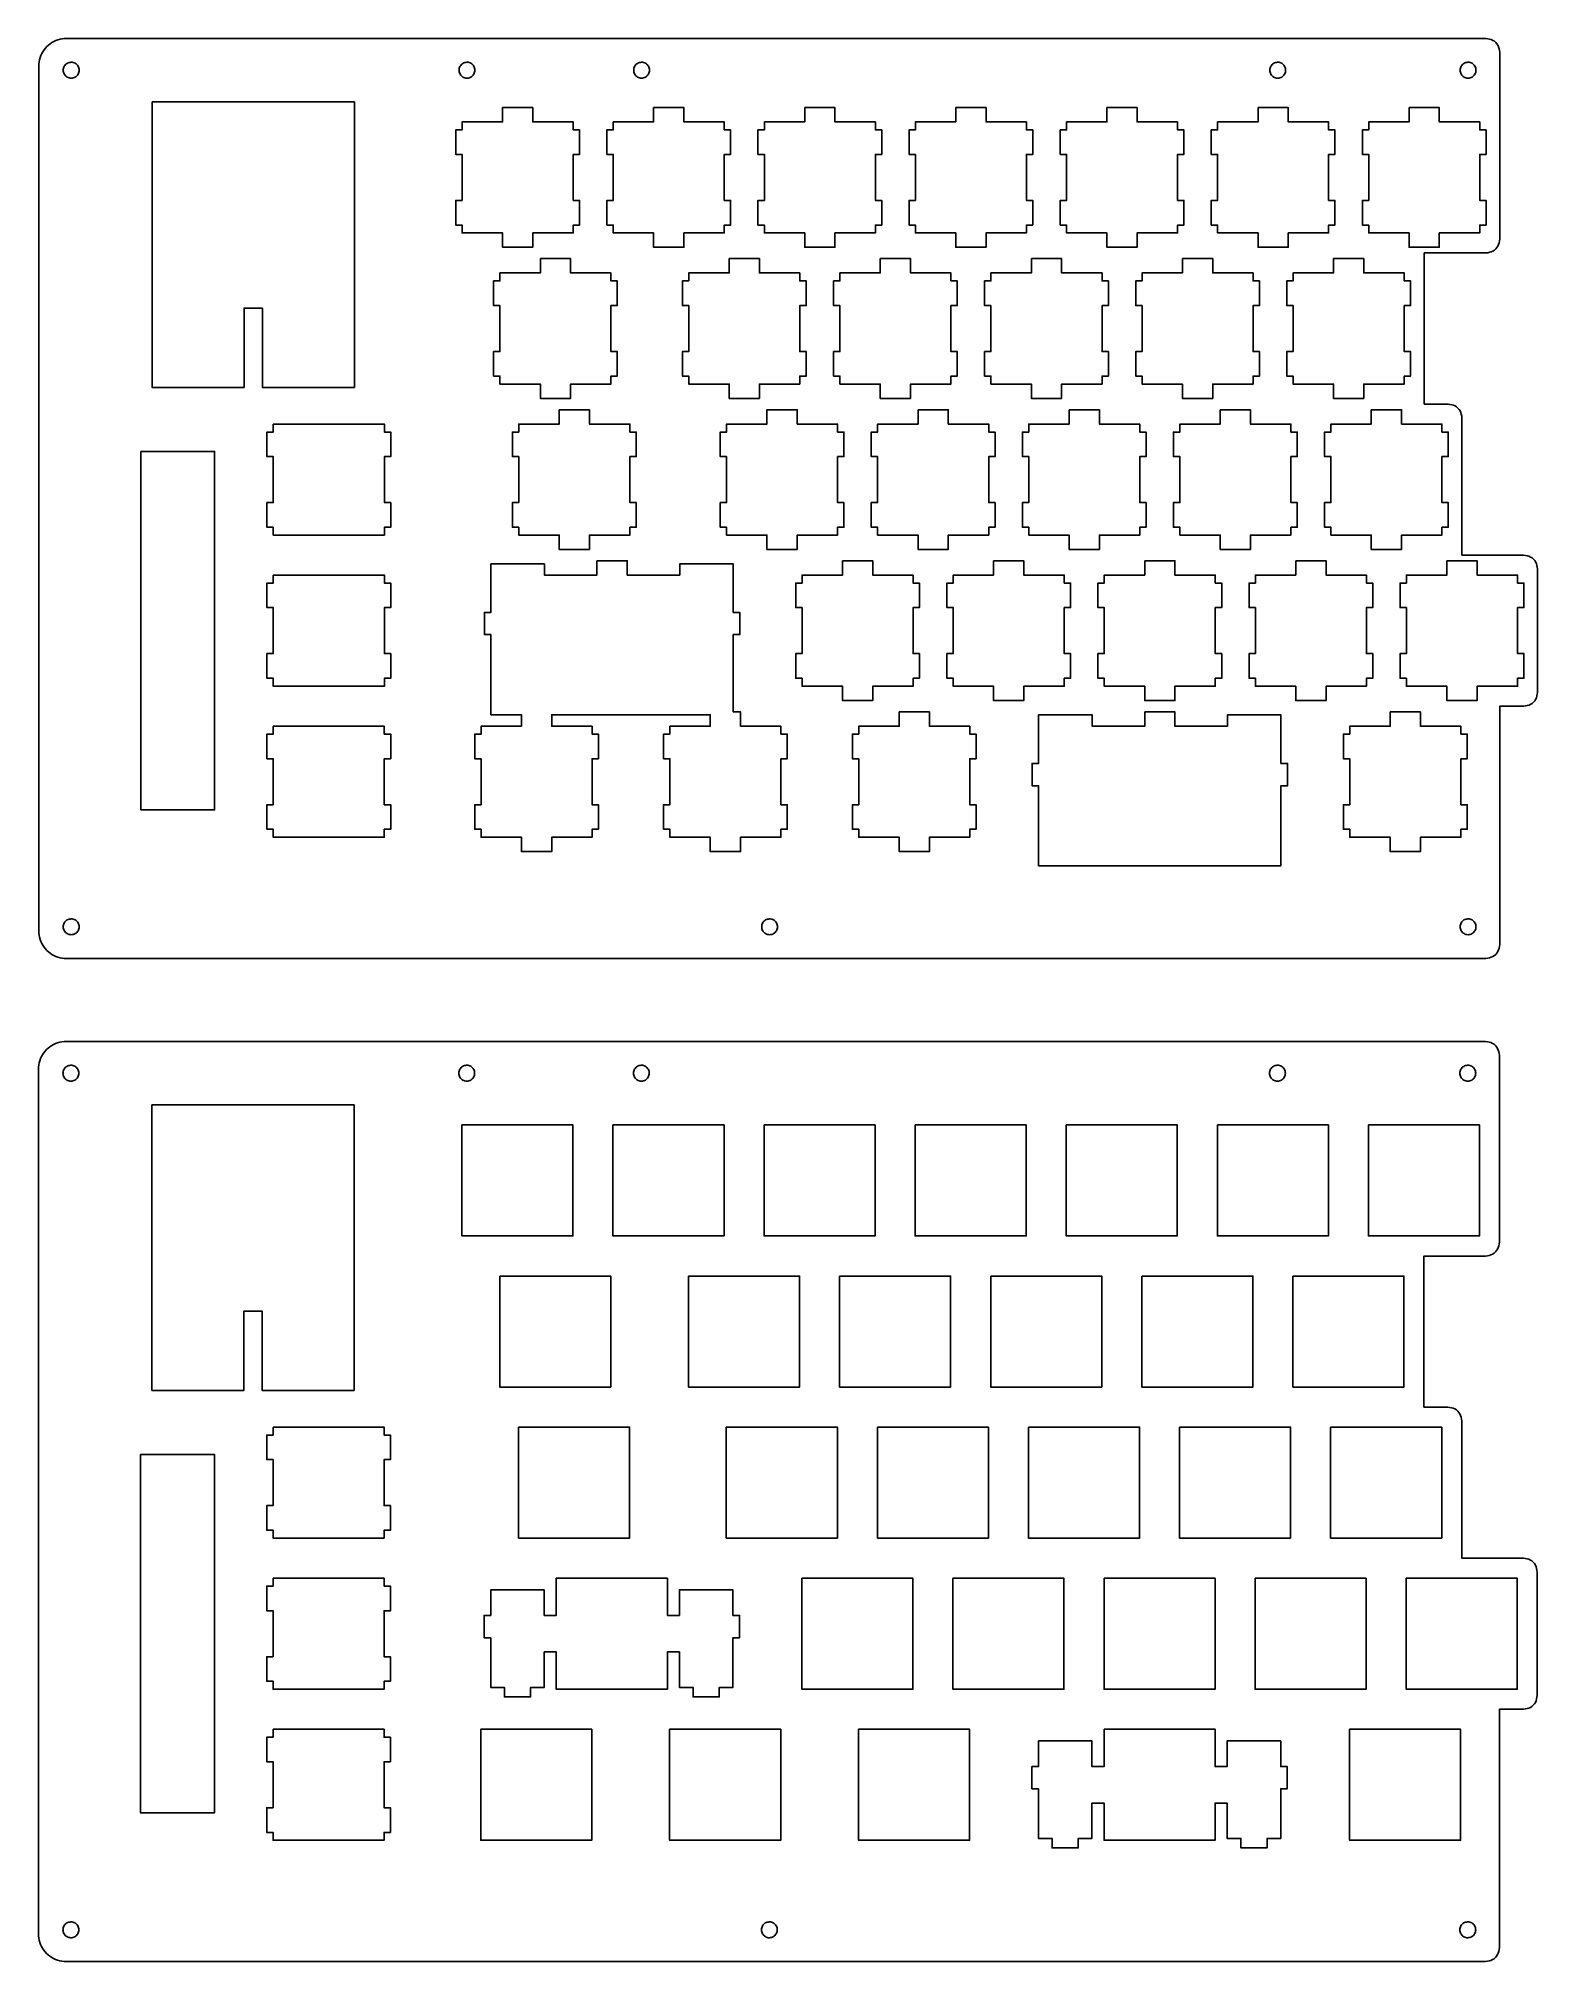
# Model space of a CAD drawing. Extents: x 49 to 238, y 147 to 390.
import ezdxf

# ---------------------------------------------------------------- set-up
doc = ezdxf.new("R2010")
doc.units = 0
doc.layers.add('Layer_1', color=7, linetype='CONTINUOUS')

msp = doc.modelspace()

# ---------------------------------------------------------------- linework, layer by layer
at = {"layer": 'Layer_1', "color": 7}
for points in [[(52.660013, 389.519063), (52.385095, 389.508213), (52.112243, 389.475143), (51.842492, 389.421913), (51.578426, 389.346983), (51.320043, 389.251893), (51.07148, 389.137173), (50.831184, 389.002812), (50.602258, 388.849851), (50.38625, 388.679835), (50.185229, 388.493283), (49.99816, 388.292263), (49.828145, 388.076254), (49.675183, 387.84681), (49.541341, 387.607032), (49.426102, 387.357953), (49.331022, 387.100088), (49.256092, 386.836007), (49.203382, 386.566264), (49.170312, 386.292897), (49.160512, 386.017968), (49.159512, 277.005007), (49.170362, 276.730077), (49.203432, 276.457207), (49.256142, 276.187997), (49.331072, 275.922887), (49.426152, 275.666057), (49.541391, 275.415947), (49.675233, 275.176147), (49.828195, 274.948267), (49.99821, 274.732257), (50.185279, 274.530197), (50.3863, 274.344167), (50.602308, 274.173117), (50.831235, 274.021187), (51.07153, 273.885807), (51.320094, 273.771077), (51.578476, 273.675977), (51.842542, 273.602077), (52.112293, 273.547877), (52.385145, 273.515877), (52.660063, 273.505077), (231.62583, 273.505077)], [(231.62273, 389.518061), (52.660013, 389.519063)], [(233.37301, 364.217261), (233.37301, 381.520085), (233.37301, 387.770879)], [(226.86023, 343.419052), (223.84801, 343.419052), (223.84801, 362.466989), (227.59042, 362.466989), (231.62583, 362.466989)], [(236.38523, 324.369052), (228.61051, 324.369052), (228.61051, 341.671876)], [(238.13551, 307.06726), (238.13551, 322.621876)], [(233.37301, 275.255367), (233.37301, 286.268024), (233.37301, 305.316988), (236.38833, 305.316988)], [(52.62694, 263.042554), (52.352022, 263.031654), (52.07917, 262.998554), (51.809419, 262.945354), (51.545353, 262.870454), (51.286971, 262.775354), (51.038407, 262.660634), (50.798112, 262.526274), (50.569185, 262.373324), (50.353177, 262.203304), (50.152156, 262.016744), (49.965087, 261.815734), (49.795072, 261.599704), (49.64211, 261.370284), (49.508268, 261.130494), (49.393029, 260.881414), (49.297949, 260.623554), (49.223019, 260.359474), (49.170309, 260.089724), (49.137239, 259.816364), (49.127439, 259.541434), (49.126439, 150.52846), (49.137289, 150.25354), (49.170359, 149.9807), (49.223069, 149.71146), (49.297999, 149.44635), (49.393079, 149.18951), (49.508317, 148.9394), (49.642159, 148.69964), (49.795121, 148.47173), (49.965137, 148.25572), (50.152206, 148.05368), (50.353227, 147.86763), (50.569234, 147.69658), (50.798161, 147.54465), (51.038457, 147.40927), (51.28702, 147.29454), (51.545402, 147.19944), (51.809469, 147.12554), (52.07922, 147.07134), (52.352072, 147.03934), (52.62699, 147.02854), (231.59276, 147.02854)], [(231.58966, 263.041624), (52.62694, 263.042554)], [(233.33994, 237.740834), (233.33994, 255.043634), (233.33994, 261.294414)], [(226.82716, 216.942604), (223.81494, 216.942604), (223.81494, 235.990544), (227.55735, 235.990544), (231.59276, 235.990544)], [(236.35216, 197.892604), (228.57744, 197.892604), (228.57744, 215.195424)], [(238.10244, 180.59083), (238.10244, 196.14542)], [(233.33994, 148.77882), (233.33994, 159.79157), (233.33994, 178.84054), (236.35526, 178.84054)]]:
    msp.add_lwpolyline(points, dxfattribs=at)
for points in [[(53.239311, 386.520789)], [(103.14217, 386.520789)], [(125.15891, 386.520789)], [(205.35918, 386.520789)], [(229.35823, 386.520789)], [(63.458837, 381.52109), (88.958573, 381.52109), (88.958573, 355.521147), (88.958573, 345.52122), (77.358766, 345.52122), (77.358766, 355.521147), (75.058647, 355.521147), (75.058647, 345.52122), (63.458837, 345.52122), (63.458837, 355.521147)], [(107.64167, 380.805895), (111.45281, 380.805895), (111.45281, 378.995166), (116.54707, 378.995166), (116.54707, 377.995227), (117.34702, 377.995227), (117.34702, 374.895157), (116.54707, 374.895157), (116.54707, 369.094987), (117.34702, 369.094987), (117.34702, 365.995446), (116.54707, 365.995446), (116.54707, 364.994978), (111.45281, 364.994978), (111.45281, 363.184249), (107.64167, 363.184249), (107.64167, 364.994978), (102.54741, 364.994978), (102.54741, 365.995446), (101.74746, 365.995446), (101.74746, 369.094987), (102.54741, 369.094987), (102.54741, 374.895157), (101.74746, 374.895157), (101.74746, 377.995227), (102.54741, 377.995227), (102.54741, 378.995166), (107.64167, 378.995166)], [(126.69167, 380.805895), (130.50281, 380.805895), (130.50281, 378.995166), (135.59707, 378.995166), (135.59707, 377.995227), (136.39702, 377.995227), (136.39702, 374.895157), (135.59707, 374.895157), (135.59707, 369.094987), (136.39702, 369.094987), (136.39702, 365.995446), (135.59707, 365.995446), (135.59707, 364.994978), (130.50281, 364.994978), (130.50281, 363.184249), (126.69167, 363.184249), (126.69167, 364.994978), (121.59741, 364.994978), (121.59741, 365.995446), (120.79746, 365.995446), (120.79746, 369.094987), (121.59741, 369.094987), (121.59741, 374.895157), (120.79746, 374.895157), (120.79746, 377.995227), (121.59741, 377.995227), (121.59741, 378.995166), (126.69167, 378.995166)], [(145.74167, 380.805895), (149.55281, 380.805895), (149.55281, 378.995166), (154.64707, 378.995166), (154.64707, 377.995227), (155.44702, 377.995227), (155.44702, 374.895157), (154.64707, 374.895157), (154.64707, 369.094987), (155.44702, 369.094987), (155.44702, 365.995446), (154.64707, 365.995446), (154.64707, 364.994978), (149.55281, 364.994978), (149.55281, 363.184249), (145.74167, 363.184249), (145.74167, 364.994978), (140.64741, 364.994978), (140.64741, 365.995446), (139.84746, 365.995446), (139.84746, 369.094987), (140.64741, 369.094987), (140.64741, 374.895157), (139.84746, 374.895157), (139.84746, 377.995227), (140.64741, 377.995227), (140.64741, 378.995166), (145.74167, 378.995166)], [(164.79167, 380.805895), (168.60281, 380.805895), (168.60281, 378.995166), (173.69707, 378.995166), (173.69707, 377.995227), (174.49702, 377.995227), (174.49702, 374.895157), (173.69707, 374.895157), (173.69707, 369.094987), (174.49702, 369.094987), (174.49702, 365.995446), (173.69707, 365.995446), (173.69707, 364.994978), (168.60281, 364.994978), (168.60281, 363.184249), (164.79167, 363.184249), (164.79167, 364.994978), (159.69741, 364.994978), (159.69741, 365.995446), (158.89745, 365.995446), (158.89745, 369.094987), (159.69741, 369.094987), (159.69741, 374.895157), (158.89745, 374.895157), (158.89745, 377.995227), (159.69741, 377.995227), (159.69741, 378.995166), (164.79167, 378.995166)], [(183.84167, 380.805895), (187.65281, 380.805895), (187.65281, 378.995166), (192.74707, 378.995166), (192.74707, 377.995227), (193.54702, 377.995227), (193.54702, 374.895157), (192.74707, 374.895157), (192.74707, 369.094987), (193.54702, 369.094987), (193.54702, 365.995446), (192.74707, 365.995446), (192.74707, 364.994978), (187.65281, 364.994978), (187.65281, 363.184249), (183.84167, 363.184249), (183.84167, 364.994978), (178.74741, 364.994978), (178.74741, 365.995446), (177.94745, 365.995446), (177.94745, 369.094987), (178.74741, 369.094987), (178.74741, 374.895157), (177.94745, 374.895157), (177.94745, 377.995227), (178.74741, 377.995227), (178.74741, 378.995166), (183.84167, 378.995166)], [(202.89167, 380.805895), (206.70281, 380.805895), (206.70281, 378.995166), (211.79707, 378.995166), (211.79707, 377.995227), (212.59702, 377.995227), (212.59702, 374.895157), (211.79707, 374.895157), (211.79707, 369.094987), (212.59702, 369.094987), (212.59702, 365.995446), (211.79707, 365.995446), (211.79707, 364.994978), (206.70281, 364.994978), (206.70281, 363.184249), (202.89167, 363.184249), (202.89167, 364.994978), (197.79741, 364.994978), (197.79741, 365.995446), (196.99745, 365.995446), (196.99745, 369.094987), (197.79741, 369.094987), (197.79741, 374.895157), (196.99745, 374.895157), (196.99745, 377.995227), (197.79741, 377.995227), (197.79741, 378.995166), (202.89167, 378.995166)], [(221.94167, 380.805895), (225.75281, 380.805895), (225.75281, 378.995166), (230.84707, 378.995166), (230.84707, 377.995227), (231.64702, 377.995227), (231.64702, 374.895157), (230.84707, 374.895157), (230.84707, 369.094987), (231.64702, 369.094987), (231.64702, 365.995446), (230.84707, 365.995446), (230.84707, 364.994978), (225.75281, 364.994978), (225.75281, 363.184249), (221.94167, 363.184249), (221.94167, 364.994978), (216.84741, 364.994978), (216.84741, 365.995446), (216.04745, 365.995446), (216.04745, 369.094987), (216.84741, 369.094987), (216.84741, 374.895157), (216.04745, 374.895157), (216.04745, 377.995227), (216.84741, 377.995227), (216.84741, 378.995166), (221.94167, 378.995166)], [(112.40469, 361.755894), (116.21582, 361.755894), (116.21582, 359.945165), (121.31009, 359.945165), (121.31009, 358.945226), (122.11004, 358.945226), (122.11004, 355.845156), (121.31009, 355.845156), (121.31009, 350.044986), (122.11004, 350.044986), (122.11004, 346.945445), (121.31009, 346.945445), (121.31009, 345.944976), (116.21582, 345.944976), (116.21582, 344.134248), (112.40469, 344.134248), (112.40469, 345.944976), (107.31043, 345.944976), (107.31043, 346.945445), (106.51047, 346.945445), (106.51047, 350.044986), (107.31043, 350.044986), (107.31043, 355.845156), (106.51047, 355.845156), (106.51047, 358.945226), (107.31043, 358.945226), (107.31043, 359.945165), (112.40469, 359.945165)], [(136.21667, 361.755894), (140.02781, 361.755894), (140.02781, 359.945165), (145.12207, 359.945165), (145.12207, 358.945226), (145.92202, 358.945226), (145.92202, 355.845156), (145.12207, 355.845156), (145.12207, 350.044986), (145.92202, 350.044986), (145.92202, 346.945445), (145.12207, 346.945445), (145.12207, 345.944976), (140.02781, 345.944976), (140.02781, 344.134248), (136.21667, 344.134248), (136.21667, 345.944976), (131.12241, 345.944976), (131.12241, 346.945445), (130.32246, 346.945445), (130.32246, 350.044986), (131.12241, 350.044986), (131.12241, 355.845156), (130.32246, 355.845156), (130.32246, 358.945226), (131.12241, 358.945226), (131.12241, 359.945165), (136.21667, 359.945165)], [(155.26667, 361.755894), (159.07781, 361.755894), (159.07781, 359.945165), (164.17207, 359.945165), (164.17207, 358.945226), (164.97202, 358.945226), (164.97202, 355.845156), (164.17207, 355.845156), (164.17207, 350.044986), (164.97202, 350.044986), (164.97202, 346.945445), (164.17207, 346.945445), (164.17207, 345.944976), (159.07781, 345.944976), (159.07781, 344.134248), (155.26667, 344.134248), (155.26667, 345.944976), (150.17241, 345.944976), (150.17241, 346.945445), (149.37245, 346.945445), (149.37245, 350.044986), (150.17241, 350.044986), (150.17241, 355.845156), (149.37245, 355.845156), (149.37245, 358.945226), (150.17241, 358.945226), (150.17241, 359.945165), (155.26667, 359.945165)], [(174.31667, 361.755894), (178.12781, 361.755894), (178.12781, 359.945165), (183.22207, 359.945165), (183.22207, 358.945226), (184.02202, 358.945226), (184.02202, 355.845156), (183.22207, 355.845156), (183.22207, 350.044986), (184.02202, 350.044986), (184.02202, 346.945445), (183.22207, 346.945445), (183.22207, 345.944976), (178.12781, 345.944976), (178.12781, 344.134248), (174.31667, 344.134248), (174.31667, 345.944976), (169.22241, 345.944976), (169.22241, 346.945445), (168.42245, 346.945445), (168.42245, 350.044986), (169.22241, 350.044986), (169.22241, 355.845156), (168.42245, 355.845156), (168.42245, 358.945226), (169.22241, 358.945226), (169.22241, 359.945165), (174.31667, 359.945165)], [(193.36667, 361.755894), (197.17781, 361.755894), (197.17781, 359.945165), (202.27207, 359.945165), (202.27207, 358.945226), (203.07202, 358.945226), (203.07202, 355.845156), (202.27207, 355.845156), (202.27207, 350.044986), (203.07202, 350.044986), (203.07202, 346.945445), (202.27207, 346.945445), (202.27207, 345.944976), (197.17781, 345.944976), (197.17781, 344.134248), (193.36667, 344.134248), (193.36667, 345.944976), (188.27241, 345.944976), (188.27241, 346.945445), (187.47245, 346.945445), (187.47245, 350.044986), (188.27241, 350.044986), (188.27241, 355.845156), (187.47245, 355.845156), (187.47245, 358.945226), (188.27241, 358.945226), (188.27241, 359.945165), (193.36667, 359.945165)], [(212.41667, 361.755894), (216.22781, 361.755894), (216.22781, 359.945165), (221.32207, 359.945165), (221.32207, 358.945226), (222.12202, 358.945226), (222.12202, 355.845156), (221.32207, 355.845156), (221.32207, 350.044986), (222.12202, 350.044986), (222.12202, 346.945445), (221.32207, 346.945445), (221.32207, 345.944976), (216.22781, 345.944976), (216.22781, 344.134248), (212.41667, 344.134248), (212.41667, 345.944976), (207.32241, 345.944976), (207.32241, 346.945445), (206.52245, 346.945445), (206.52245, 350.044986), (207.32241, 350.044986), (207.32241, 355.845156), (206.52245, 355.845156), (206.52245, 358.945226), (207.32241, 358.945226), (207.32241, 359.945165), (212.41667, 359.945165)], [(114.78594, 342.705894), (118.59707, 342.705894), (118.59707, 340.895165), (123.69134, 340.895165), (123.69134, 339.895226), (124.49129, 339.895226), (124.49129, 336.795156), (123.69134, 336.795156), (123.69134, 330.994986), (124.49129, 330.994986), (124.49129, 327.895445), (123.69134, 327.895445), (123.69134, 326.894976), (118.59707, 326.894976), (118.59707, 325.084248), (114.78594, 325.084248), (114.78594, 326.894976), (109.69168, 326.894976), (109.69168, 327.895445), (108.89172, 327.895445), (108.89172, 330.994986), (109.69168, 330.994986), (109.69168, 336.795156), (108.89172, 336.795156), (108.89172, 339.895226), (109.69168, 339.895226), (109.69168, 340.895165), (114.78594, 340.895165)], [(140.97969, 342.705894), (144.79082, 342.705894), (144.79082, 340.895165), (149.88509, 340.895165), (149.88509, 339.895226), (150.68504, 339.895226), (150.68504, 336.795156), (149.88509, 336.795156), (149.88509, 330.994986), (150.68504, 330.994986), (150.68504, 327.895445), (149.88509, 327.895445), (149.88509, 326.894976), (144.79082, 326.894976), (144.79082, 325.084248), (140.97969, 325.084248), (140.97969, 326.894976), (135.88543, 326.894976), (135.88543, 327.895445), (135.08547, 327.895445), (135.08547, 330.994986), (135.88543, 330.994986), (135.88543, 336.795156), (135.08547, 336.795156), (135.08547, 339.895226), (135.88543, 339.895226), (135.88543, 340.895165), (140.97969, 340.895165)], [(160.02865, 342.705894), (163.83979, 342.705894), (163.83979, 340.895165), (168.93405, 340.895165), (168.93405, 339.895226), (169.734, 339.895226), (169.734, 336.795156), (168.93405, 336.795156), (168.93405, 330.994986), (169.734, 330.994986), (169.734, 327.895445), (168.93405, 327.895445), (168.93405, 326.894976), (163.83979, 326.894976), (163.83979, 325.084248), (160.02865, 325.084248), (160.02865, 326.894976), (154.93439, 326.894976), (154.93439, 327.895445), (154.13444, 327.895445), (154.13444, 330.994986), (154.93439, 330.994986), (154.93439, 336.795156), (154.13444, 336.795156), (154.13444, 339.895226), (154.93439, 339.895226), (154.93439, 340.895165), (160.02865, 340.895165)], [(179.07865, 342.705894), (182.88979, 342.705894), (182.88979, 340.895165), (187.98405, 340.895165), (187.98405, 339.895226), (188.784, 339.895226), (188.784, 336.795156), (187.98405, 336.795156), (187.98405, 330.994986), (188.784, 330.994986), (188.784, 327.895445), (187.98405, 327.895445), (187.98405, 326.894976), (182.88979, 326.894976), (182.88979, 325.084248), (179.07865, 325.084248), (179.07865, 326.894976), (173.98439, 326.894976), (173.98439, 327.895445), (173.18444, 327.895445), (173.18444, 330.994986), (173.98439, 330.994986), (173.98439, 336.795156), (173.18444, 336.795156), (173.18444, 339.895226), (173.98439, 339.895226), (173.98439, 340.895165), (179.07865, 340.895165)], [(198.12969, 342.705894), (201.94082, 342.705894), (201.94082, 340.895165), (207.03509, 340.895165), (207.03509, 339.895226), (207.83504, 339.895226), (207.83504, 336.795156), (207.03509, 336.795156), (207.03509, 330.994986), (207.83504, 330.994986), (207.83504, 327.895445), (207.03509, 327.895445), (207.03509, 326.894976), (201.94082, 326.894976), (201.94082, 325.084248), (198.12969, 325.084248), (198.12969, 326.894976), (193.03542, 326.894976), (193.03542, 327.895445), (192.23547, 327.895445), (192.23547, 330.994986), (193.03542, 330.994986), (193.03542, 336.795156), (192.23547, 336.795156), (192.23547, 339.895226), (193.03542, 339.895226), (193.03542, 340.895165), (198.12969, 340.895165)], [(217.17969, 342.705894), (220.99082, 342.705894), (220.99082, 340.895165), (226.08509, 340.895165), (226.08509, 339.895226), (226.88504, 339.895226), (226.88504, 336.795156), (226.08509, 336.795156), (226.08509, 330.994986), (226.88504, 330.994986), (226.88504, 327.895445), (226.08509, 327.895445), (226.08509, 326.894976), (220.99082, 326.894976), (220.99082, 325.084248), (217.17969, 325.084248), (217.17969, 326.894976), (212.08542, 326.894976), (212.08542, 327.895445), (211.28547, 327.895445), (211.28547, 330.994986), (212.08542, 330.994986), (212.08542, 336.795156), (211.28547, 336.795156), (211.28547, 339.895226), (212.08542, 339.895226), (212.08542, 340.895165), (217.17969, 340.895165)], [(78.735425, 340.895165), (92.735087, 340.895165), (92.735087, 339.895226), (93.535039, 339.895226), (93.535039, 336.795156), (92.735087, 336.795156), (92.735087, 330.994986), (93.535039, 330.994986), (93.535039, 327.894916), (92.735087, 327.894916), (92.735087, 326.894976), (78.735425, 326.894976), (78.735425, 327.894916), (77.935473, 327.894916), (77.935473, 330.994986), (78.735425, 330.994986), (78.735425, 336.795156), (77.935473, 336.795156), (77.935473, 339.895226), (78.735425, 339.895226)], [(62.034635, 337.445237), (71.334843, 337.445237), (71.334843, 292.245407), (62.034635, 292.245407)], [(119.54689, 323.656926), (123.35906, 323.656926), (123.35906, 321.846197), (128.45332, 321.846197), (129.97829, 321.846197), (129.97829, 323.265237), (136.72827, 323.265237), (136.72827, 320.374955), (136.72827, 317.145186), (137.55303, 317.145186), (137.55303, 314.345366), (136.72827, 314.345366), (136.72827, 313.411572), (136.72827, 308.075984), (136.72827, 304.606424), (137.64707, 304.606424), (137.64707, 302.796197), (142.74134, 302.796197), (142.74134, 301.796258), (143.54129, 301.796258), (143.54129, 298.696188), (142.74134, 298.696188), (142.74134, 292.895514), (143.54129, 292.895514), (143.54129, 289.795948), (142.74134, 289.795948), (142.74134, 288.795503), (137.64707, 288.795503), (137.64707, 286.984754), (133.83594, 286.984754), (133.83594, 288.795503), (128.74168, 288.795503), (128.74168, 289.795948), (127.94172, 289.795948), (127.94172, 292.895514), (128.74168, 292.895514), (128.74168, 298.696188), (127.94172, 298.696188), (127.94172, 301.796258), (128.74168, 301.796258), (128.74168, 302.796197), (133.83594, 302.796197), (133.83594, 304.245717), (113.83406, 304.245717), (113.83406, 302.796197), (118.92832, 302.796197), (118.92832, 301.796258), (119.72827, 301.796258), (119.72827, 298.696188), (118.92832, 298.696188), (118.92832, 292.896018), (119.72827, 292.896018), (119.72827, 289.796476), (118.92832, 289.796476), (118.92832, 288.796003), (113.83406, 288.796003), (113.83406, 286.985284), (110.02292, 286.985284), (110.02292, 288.796003), (104.92866, 288.796003), (104.92866, 289.796476), (104.12871, 289.796476), (104.12871, 292.896017), (104.92866, 292.896017), (104.92866, 298.696188), (104.12871, 298.696188), (104.12871, 301.796258), (104.92866, 301.796258), (104.92866, 302.796197), (110.02292, 302.796197), (110.02292, 304.245717), (106.17768, 304.245717), (106.17768, 308.076487), (106.17768, 313.411572), (106.17768, 314.345366), (105.35292, 314.345366), (105.35292, 317.145186), (106.17768, 317.145186), (106.17768, 320.374955), (106.17768, 323.265237), (112.92765, 323.265237), (112.92765, 321.846197), (114.45262, 321.846197), (119.54689, 321.846197)], [(150.50469, 323.656926), (154.31582, 323.656926), (154.31582, 321.846197), (159.41009, 321.846197), (159.41009, 320.846258), (160.21004, 320.846258), (160.21004, 317.746188), (159.41009, 317.746188), (159.41009, 311.946018), (160.21004, 311.946018), (160.21004, 308.846477), (159.41009, 308.846477), (159.41009, 307.846008), (154.31582, 307.846008), (154.31582, 306.035279), (150.50469, 306.035279), (150.50469, 307.846008), (145.41043, 307.846008), (145.41043, 308.846477), (144.61047, 308.846477), (144.61047, 311.946018), (145.41043, 311.946018), (145.41043, 317.746188), (144.61047, 317.746188), (144.61047, 320.846258), (145.41043, 320.846258), (145.41043, 321.846197), (150.50469, 321.846197)], [(169.55469, 323.656926), (173.36582, 323.656926), (173.36582, 321.846197), (178.46009, 321.846197), (178.46009, 320.846258), (179.26004, 320.846258), (179.26004, 317.746188), (178.46009, 317.746188), (178.46009, 311.946018), (179.26004, 311.946018), (179.26004, 308.846477), (178.46009, 308.846477), (178.46009, 307.846008), (173.36582, 307.846008), (173.36582, 306.035279), (169.55469, 306.035279), (169.55469, 307.846008), (164.46042, 307.846008), (164.46042, 308.846477), (163.66047, 308.846477), (163.66047, 311.946018), (164.46042, 311.946018), (164.46042, 317.746188), (163.66047, 317.746188), (163.66047, 320.846258), (164.46042, 320.846258), (164.46042, 321.846197), (169.55469, 321.846197)], [(188.60469, 323.656926), (192.41582, 323.656926), (192.41582, 321.846197), (197.51009, 321.846197), (197.51009, 320.846258), (198.31004, 320.846258), (198.31004, 317.746188), (197.51009, 317.746188), (197.51009, 311.946018), (198.31004, 311.946018), (198.31004, 308.846477), (197.51009, 308.846477), (197.51009, 307.846008), (192.41582, 307.846008), (192.41582, 306.035279), (188.60469, 306.035279), (188.60469, 307.846008), (183.51042, 307.846008), (183.51042, 308.846477), (182.71047, 308.846477), (182.71047, 311.946018), (183.51042, 311.946018), (183.51042, 317.746188), (182.71047, 317.746188), (182.71047, 320.846258), (183.51042, 320.846258), (183.51042, 321.846197), (188.60469, 321.846197)], [(207.65469, 323.656926), (211.46582, 323.656926), (211.46582, 321.846197), (216.56009, 321.846197), (216.56009, 320.846258), (217.36004, 320.846258), (217.36004, 317.746188), (216.56009, 317.746188), (216.56009, 311.946018), (217.36004, 311.946018), (217.36004, 308.846477), (216.56009, 308.846477), (216.56009, 307.846008), (211.46582, 307.846008), (211.46582, 306.035279), (207.65469, 306.035279), (207.65469, 307.846008), (202.56042, 307.846008), (202.56042, 308.846477), (201.76047, 308.846477), (201.76047, 311.946018), (202.56042, 311.946018), (202.56042, 317.746188), (201.76047, 317.746188), (201.76047, 320.846258), (202.56042, 320.846258), (202.56042, 321.846197), (207.65469, 321.846197)], [(226.70469, 323.656926), (230.51582, 323.656926), (230.51582, 321.846197), (235.61009, 321.846197), (235.61009, 320.846258), (236.41004, 320.846258), (236.41004, 317.746188), (235.61009, 317.746188), (235.61009, 311.946018), (236.41004, 311.946018), (236.41004, 308.846477), (235.61009, 308.846477), (235.61009, 307.846008), (230.51582, 307.846008), (230.51582, 306.035279), (226.70469, 306.035279), (226.70469, 307.846008), (221.61042, 307.846008), (221.61042, 308.846477), (220.81047, 308.846477), (220.81047, 311.946018), (221.61042, 311.946018), (221.61042, 317.746188), (220.81047, 317.746188), (220.81047, 320.846258), (221.61042, 320.846258), (221.61042, 321.846197), (226.70469, 321.846197)], [(78.735425, 321.846197), (92.735087, 321.846197), (92.735087, 320.846258), (93.535039, 320.846258), (93.535039, 317.747219), (92.735087, 317.747219), (92.735087, 311.946018), (93.535039, 311.946018), (93.535039, 308.845948), (92.735087, 308.845948), (92.735087, 307.846008), (78.735425, 307.846008), (78.735425, 308.845948), (77.935473, 308.845948), (77.935473, 311.946018), (78.735425, 311.946018), (78.735425, 317.747219), (77.935473, 317.747219), (77.935473, 320.846258), (78.735425, 320.846258)], [(157.6474, 304.607957), (161.45854, 304.607957), (161.45854, 302.797229), (166.5528, 302.797229), (166.5528, 301.797288), (167.35275, 301.797288), (167.35275, 298.697219), (166.5528, 298.697219), (166.5528, 292.897049), (167.35275, 292.897049), (167.35275, 289.797508), (166.5528, 289.797508), (166.5528, 288.797043), (161.45854, 288.797043), (161.45854, 286.986314), (157.6474, 286.986314), (157.6474, 288.797043), (152.55314, 288.797043), (152.55314, 289.797508), (151.75319, 289.797508), (151.75319, 292.897049), (152.55314, 292.897049), (152.55314, 298.697219), (151.75319, 298.697219), (151.75319, 301.797288), (152.55314, 301.797288), (152.55314, 302.797229), (157.6474, 302.797229)], [(188.60469, 304.607957), (192.41686, 304.607957), (192.41686, 302.797229), (197.51112, 302.797229), (199.03609, 302.797229), (199.03609, 304.216269), (205.78607, 304.216269), (205.78607, 301.325986), (205.78607, 298.096218), (206.61082, 298.096218), (206.61082, 295.296398), (205.78607, 295.296398), (205.78607, 294.362603), (205.78607, 289.027014), (205.78607, 285.196744), (175.23548, 285.196744), (175.23548, 289.027014), (175.23548, 294.362603), (175.23548, 295.296398), (174.41072, 295.296398), (174.41072, 298.096218), (175.23548, 298.096218), (175.23548, 301.325986), (175.23548, 304.216269), (181.98545, 304.216269), (181.98545, 302.797229), (183.51042, 302.797229), (188.60469, 302.797229)], [(219.56042, 304.607957), (223.37156, 304.607957), (223.37156, 302.797229), (228.46582, 302.797229), (228.46582, 301.797288), (229.26577, 301.797288), (229.26577, 298.697219), (228.46582, 298.697219), (228.46582, 292.897049), (229.26577, 292.897049), (229.26577, 289.797508), (228.46582, 289.797508), (228.46582, 288.797043), (223.37156, 288.797043), (223.37156, 286.986314), (219.56042, 286.986314), (219.56042, 288.797043), (214.46616, 288.797043), (214.46616, 289.797508), (213.6662, 289.797508), (213.6662, 292.897049), (214.46616, 292.897049), (214.46616, 298.697219), (213.6662, 298.697219), (213.6662, 301.797288), (214.46616, 301.797288), (214.46616, 302.797229), (219.56042, 302.797229)], [(78.73439, 302.796197), (92.734052, 302.796197), (92.734052, 301.796258), (93.534004, 301.796258), (93.534004, 298.696188), (92.734052, 298.696188), (92.734052, 292.896018), (93.534004, 292.896018), (93.534004, 289.795948), (92.734052, 289.795948), (92.734052, 288.796003), (78.73439, 288.796003), (78.73439, 289.795948), (77.935473, 289.795948), (77.935473, 292.896018), (78.73439, 292.896018), (78.73439, 298.696188), (77.935473, 298.696188), (77.935473, 301.796258), (78.73439, 301.796258)], [(53.239311, 278.509304)], [(141.29901, 278.509304)], [(229.35823, 278.509304)], [(53.205714, 260.044794)], [(103.10909, 260.044794)], [(125.12582, 260.044794)], [(205.32566, 260.044794)], [(229.32471, 260.044794)], [(63.425764, 255.044594), (88.9255, 255.044594), (88.9255, 229.044624), (88.9255, 219.044724), (77.325693, 219.044724), (77.325693, 229.044624), (75.025574, 229.044624), (75.025574, 219.044724), (63.425764, 219.044724), (63.425764, 229.044624)], [(102.51434, 252.517614), (116.51451, 252.517614), (116.51451, 238.517424), (102.51434, 238.517424)], [(121.56434, 252.517614), (135.56451, 252.517614), (135.56451, 238.517424), (121.56434, 238.517424)], [(140.61434, 252.517614), (154.61451, 252.517614), (154.61451, 238.517424), (140.61434, 238.517424)], [(159.66433, 252.517614), (173.66451, 252.517614), (173.66451, 238.517424), (159.66433, 238.517424)], [(178.71433, 252.517614), (192.71451, 252.517614), (192.71451, 238.517424), (178.71433, 238.517424)], [(197.76433, 252.517614), (211.76451, 252.517614), (211.76451, 238.517424), (197.76433, 238.517424)], [(216.81433, 252.517614), (230.81451, 252.517614), (230.81451, 238.517424), (216.81433, 238.517424)], [(107.27735, 233.467614), (121.27753, 233.467614), (121.27753, 219.467424), (107.27735, 219.467424)], [(131.08934, 233.467614), (145.08951, 233.467614), (145.08951, 219.467424), (131.08934, 219.467424)], [(150.13933, 233.467614), (164.13951, 233.467614), (164.13951, 219.467424), (150.13933, 219.467424)], [(169.18933, 233.467614), (183.18951, 233.467614), (183.18951, 219.467424), (169.18933, 219.467424)], [(188.23933, 233.467614), (202.23951, 233.467614), (202.23951, 219.467424), (188.23933, 219.467424)], [(207.28933, 233.467614), (221.28951, 233.467614), (221.28951, 219.467424), (207.28933, 219.467424)], [(78.702352, 214.417614), (92.70253, 214.417614), (92.70253, 213.417674), (93.502482, 213.417674), (93.502482, 210.317604), (92.70253, 210.317604), (92.70253, 204.517434), (93.502482, 204.517434), (93.502482, 201.417364), (92.70253, 201.417364), (92.70253, 200.417424), (78.702352, 200.417424), (78.702352, 201.417364), (77.9024, 201.417364), (77.9024, 204.517434), (78.702352, 204.517434), (78.702352, 210.317604), (77.9024, 210.317604), (77.9024, 213.417674), (78.702352, 213.417674)], [(109.65809, 214.417614), (123.65826, 214.417614), (123.65826, 200.417424), (109.65809, 200.417424)], [(135.85235, 214.417614), (149.85253, 214.417614), (149.85253, 200.417424), (135.85235, 200.417424)], [(154.90132, 214.417614), (168.9015, 214.417614), (168.9015, 200.417424), (154.90132, 200.417424)], [(173.95132, 214.417614), (187.95253, 214.417614), (187.95253, 200.417424), (173.95132, 200.417424)], [(193.00235, 214.417614), (207.00253, 214.417614), (207.00253, 200.417424), (193.00235, 200.417424)], [(212.05235, 214.417614), (226.05253, 214.417614), (226.05253, 200.417424), (212.05235, 200.417424)], [(62.002078, 210.966654), (71.302286, 210.966654), (71.302286, 165.76682), (62.002078, 165.76682)], [(78.702352, 195.36658), (92.70253, 195.36658), (92.70253, 194.36664), (93.502482, 194.36664), (93.502482, 191.2676), (92.70253, 191.2676), (92.70253, 185.4664), (93.502482, 185.4664), (93.502482, 182.36633), (92.70253, 182.36633), (92.70253, 181.36639), (78.702352, 181.36639), (78.702352, 182.36633), (77.9024, 182.36633), (77.9024, 185.4664), (78.702352, 185.4664), (78.702352, 191.2676), (77.9024, 191.2676), (77.9024, 194.36664), (78.702352, 194.36664)], [(114.42007, 195.36658), (128.42025, 195.36658), (128.42025, 190.6666), (129.94522, 190.6666), (129.94522, 193.89637), (136.6952, 193.89637), (136.6952, 190.6666), (137.52047, 190.6666), (137.52047, 187.86625), (136.6952, 187.86625), (136.6952, 181.59634), (134.97024, 181.59634), (134.97024, 180.39642), (131.67018, 180.39642), (131.67018, 181.59634), (129.94522, 181.59634), (129.94522, 186.06637), (128.42025, 186.06637), (128.42025, 181.36639), (114.42007, 181.36639), (114.42007, 186.06637), (112.8951, 186.06637), (112.8951, 181.59634), (111.17014, 181.59634), (111.17014, 180.39642), (107.87008, 180.39642), (107.87008, 181.59634), (106.14512, 181.59634), (106.14512, 187.86625), (105.32037, 187.86625), (105.32037, 190.6666), (106.14512, 190.6666), (106.14512, 193.89637), (112.8951, 193.89637), (112.8951, 190.6666), (114.42007, 190.6666)], [(145.37735, 195.36658), (159.37753, 195.36658), (159.37753, 181.36639), (145.37735, 181.36639)], [(164.42735, 195.36658), (178.42753, 195.36658), (178.42753, 181.36639), (164.42735, 181.36639)], [(183.47735, 195.36658), (197.47753, 195.36658), (197.47753, 181.36639), (183.47735, 181.36639)], [(202.52735, 195.36658), (216.52753, 195.36658), (216.52753, 181.36639), (202.52735, 181.36639)], [(221.57735, 195.36658), (235.57753, 195.36658), (235.57753, 181.36639), (221.57735, 181.36639)], [(78.701317, 176.31658), (92.701498, 176.31658), (92.701498, 175.31664), (93.501447, 175.31664), (93.501447, 172.21657), (92.701498, 172.21657), (92.701498, 166.4164), (93.501447, 166.4164), (93.501447, 163.31633), (92.701498, 163.31633), (92.701498, 162.31639), (78.701317, 162.31639), (78.701317, 163.31633), (77.9024, 163.31633), (77.9024, 166.4164), (78.701317, 166.4164), (78.701317, 172.21657), (77.9024, 172.21657), (77.9024, 175.31664), (78.701317, 175.31664)], [(104.89507, 176.31658), (118.89525, 176.31658), (118.89525, 162.31639), (104.89507, 162.31639)], [(128.70809, 176.31658), (142.70826, 176.31658), (142.70826, 162.31639), (128.70809, 162.31639)], [(152.52007, 176.31658), (166.52025, 176.31658), (166.52025, 162.31639), (152.52007, 162.31639)], [(183.47735, 176.31658), (197.47753, 176.31658), (197.47753, 171.6166), (199.0025, 171.6166), (199.0025, 174.84637), (205.75247, 174.84637), (205.75247, 171.6166), (206.57723, 171.6166), (206.57723, 168.81625), (205.75247, 168.81625), (205.75247, 162.54739), (204.02752, 162.54739), (204.02752, 161.34642), (200.72746, 161.34642), (200.72746, 162.54739), (199.0025, 162.54739), (199.0025, 167.0174), (197.47753, 167.0174), (197.47753, 162.31639), (183.47735, 162.31639), (183.47735, 167.0174), (181.95134, 167.0174), (181.95134, 162.54739), (180.22742, 162.54739), (180.22742, 161.34642), (176.92736, 161.34642), (176.92736, 162.54739), (175.2024, 162.54739), (175.2024, 168.81625), (174.37713, 168.81625), (174.37713, 171.6166), (175.2024, 171.6166), (175.2024, 174.84637), (181.95134, 174.84637), (181.95134, 171.6166), (183.47735, 171.6166)], [(214.43308, 176.31658), (228.43326, 176.31658), (228.43326, 162.31639), (214.43308, 162.31639)], [(53.205714, 152.03021)], [(141.26592, 152.03021)], [(229.32471, 152.03021)]]:
    msp.add_lwpolyline(points, close=True, dxfattribs=at)
for points, knots in [([(233.37301, 387.770879), (233.324472, 388.077161), (233.228834, 388.680654), (232.532759, 389.375497), (231.929097, 389.470066), (231.62273, 389.518061)], [0, 0, 0, 0, 0.914164, 1.801257, 2.715421, 2.715421, 2.715421, 2.715421]), ([(53.239306, 386.520789), (53.240799, 386.520797), (53.243786, 386.520813), (53.248266, 386.520812), (53.425511, 386.520027), (53.777214, 386.427303), (54.158433, 386.044284), (54.300463, 385.520888), (54.158659, 384.99726), (53.776328, 384.614926), (53.252744, 384.473179), (52.72917, 384.614985), (52.34681, 384.997028), (52.205518, 385.520296), (52.345181, 386.03666), (52.721306, 386.433587), (53.064944, 386.491436), (53.239311, 386.520789)], [0, 0, 0, 0, 0.00448, 0.00896, 0.01344, 0.536259, 1.043574, 1.566393, 2.089211, 2.596526, 3.119344, 3.642163, 4.149477, 4.672296, 5.190697, 5.693945, 6.212346, 6.212346, 6.212346, 6.212346]), ([(103.1422, 386.520789), (103.143689, 386.520797), (103.146667, 386.520813), (103.151133, 386.520812), (103.328369, 386.52003), (103.680068, 386.427302), (104.061288, 386.044285), (104.203318, 385.520888), (104.061514, 384.99726), (103.679183, 384.614926), (103.155598, 384.47318), (102.632024, 384.614985), (102.249664, 384.997028), (102.108371, 385.520297), (102.248035, 386.036662), (102.624163, 386.433589), (102.967802, 386.491436), (103.14217, 386.520789)], [0, 0, 0, 0, 0.004467, 0.008933, 0.0134, 0.536219, 1.043534, 1.566354, 2.089173, 2.596487, 3.119306, 3.642125, 4.14944, 4.672259, 5.190662, 5.693912, 6.212315, 6.212315, 6.212315, 6.212315]), ([(125.15895, 386.520789), (125.160439, 386.520797), (125.163417, 386.520813), (125.167883, 386.520812), (125.258137, 386.520407), (125.43434, 386.498166), (125.678207, 386.396838), (125.887906, 386.236272), (126.048665, 386.026668), (126.149761, 385.782715), (126.184368, 385.520849), (126.14976, 385.258985), (126.048669, 385.015023), (125.887889, 384.805452), (125.678269, 384.644767), (125.43411, 384.543881), (125.085718, 384.497507), (124.648328, 384.614822), (124.266536, 384.997072), (124.125089, 385.520284), (124.264792, 386.036662), (124.640905, 386.433584), (124.984543, 386.491435), (125.15891, 386.520789)], [0, 0, 0, 0, 0.004467, 0.008933, 0.0134, 0.27524, 0.534912, 0.796752, 1.058592, 1.318264, 1.580104, 1.841943, 2.101615, 2.363455, 2.625295, 2.884966, 3.146806, 3.669625, 4.17694, 4.699759, 5.218158, 5.721405, 6.239805, 6.239805, 6.239805, 6.239805]), ([(205.35922, 386.520789), (205.360709, 386.520797), (205.363687, 386.520813), (205.368153, 386.520812), (205.545389, 386.52003), (205.897088, 386.427302), (206.278308, 386.044285), (206.420338, 385.520888), (206.278534, 384.99726), (205.896203, 384.614926), (205.372618, 384.47318), (204.849044, 384.614985), (204.466684, 384.997028), (204.325391, 385.520296), (204.465053, 386.036659), (204.841177, 386.433585), (205.184813, 386.491435), (205.35918, 386.520789)], [0, 0, 0, 0, 0.004467, 0.008933, 0.0134, 0.536219, 1.043534, 1.566354, 2.089173, 2.596487, 3.119306, 3.642125, 4.14944, 4.672259, 5.190658, 5.693905, 6.212305, 6.212305, 6.212305, 6.212305]), ([(229.35827, 386.520789), (229.359759, 386.520797), (229.362737, 386.520813), (229.367203, 386.520812), (229.544439, 386.52003), (229.896138, 386.427302), (230.277358, 386.044285), (230.419388, 385.520888), (230.277584, 384.99726), (229.895253, 384.614926), (229.371668, 384.47318), (228.848094, 384.614985), (228.465734, 384.997028), (228.324441, 385.520296), (228.464103, 386.036659), (228.840227, 386.433585), (229.183863, 386.491435), (229.35823, 386.520789)], [0, 0, 0, 0, 0.004467, 0.008933, 0.0134, 0.536219, 1.043534, 1.566354, 2.089173, 2.596487, 3.119306, 3.642125, 4.14944, 4.672259, 5.190658, 5.693905, 6.212305, 6.212305, 6.212305, 6.212305]), ([(231.62583, 362.466989), (231.93211, 362.515527), (232.535601, 362.611165), (233.230443, 363.307236), (233.325014, 363.910895), (233.37301, 364.217261)], [0, 0, 0, 0, 0.914161, 1.80125, 2.715411, 2.715411, 2.715411, 2.715411]), ([(228.61051, 341.671876), (228.561971, 341.978157), (228.466331, 342.581648), (227.770257, 343.276488), (227.166596, 343.371057), (226.86023, 343.419052)], [0, 0, 0, 0, 0.914162, 1.801253, 2.715415, 2.715415, 2.715415, 2.715415]), ([(238.13551, 322.621876), (238.086971, 322.928157), (237.991331, 323.531648), (237.295257, 324.226488), (236.691596, 324.321057), (236.38523, 324.369052)], [0, 0, 0, 0, 0.914162, 1.801253, 2.715415, 2.715415, 2.715415, 2.715415]), ([(236.38833, 305.316988), (236.69461, 305.365526), (237.298101, 305.461165), (237.992943, 306.157235), (238.087514, 306.760894), (238.13551, 307.06726)], [0, 0, 0, 0, 0.914161, 1.80125, 2.71541, 2.71541, 2.71541, 2.71541]), ([(53.239306, 278.509304), (53.240799, 278.509312), (53.243786, 278.509328), (53.248266, 278.509327), (53.425511, 278.508542), (53.777214, 278.415818), (54.158433, 278.032799), (54.300463, 277.509403), (54.15866, 276.985775), (53.776329, 276.60344), (53.252744, 276.461693), (52.72917, 276.6035), (52.34681, 276.985543), (52.205518, 277.508811), (52.345181, 278.025175), (52.721306, 278.422102), (53.064944, 278.479951), (53.239311, 278.509304)], [0, 0, 0, 0, 0.00448, 0.00896, 0.01344, 0.536259, 1.043574, 1.566393, 2.089212, 2.596526, 3.119345, 3.642164, 4.149479, 4.672298, 5.190699, 5.693947, 6.212348, 6.212348, 6.212348, 6.212348]), ([(141.29905, 278.509304), (141.300539, 278.509312), (141.303517, 278.509328), (141.307983, 278.509327), (141.485219, 278.508545), (141.836918, 278.415817), (142.218138, 278.0328), (142.360168, 277.509403), (142.218365, 276.985774), (141.836033, 276.60344), (141.312448, 276.461694), (140.788873, 276.603499), (140.406513, 276.985542), (140.265222, 277.508811), (140.404883, 278.025174), (140.781007, 278.4221), (141.124643, 278.47995), (141.29901, 278.509304)], [0, 0, 0, 0, 0.004467, 0.008933, 0.0134, 0.536219, 1.043534, 1.566354, 2.089173, 2.596488, 3.119307, 3.642127, 4.149441, 4.672261, 5.19066, 5.693907, 6.212307, 6.212307, 6.212307, 6.212307]), ([(229.35827, 278.509304), (229.359759, 278.509312), (229.362737, 278.509328), (229.367203, 278.509327), (229.544439, 278.508545), (229.896138, 278.415817), (230.277358, 278.0328), (230.419388, 277.509403), (230.277585, 276.985774), (229.895253, 276.60344), (229.371668, 276.461694), (228.848093, 276.603499), (228.465733, 276.985542), (228.324442, 277.508811), (228.464103, 278.025174), (228.840227, 278.4221), (229.183863, 278.47995), (229.35823, 278.509304)], [0, 0, 0, 0, 0.004467, 0.008933, 0.0134, 0.536219, 1.043534, 1.566354, 2.089173, 2.596488, 3.119307, 3.642127, 4.149441, 4.672261, 5.19066, 5.693907, 6.212307, 6.212307, 6.212307, 6.212307]), ([(231.62583, 273.505077), (231.932112, 273.553615), (232.535607, 273.649255), (233.23045, 274.345335), (233.325016, 274.948999), (233.37301, 275.255367)], [0, 0, 0, 0, 0.914167, 1.801262, 2.715428, 2.715428, 2.715428, 2.715428]), ([(233.33994, 261.294414), (233.291406, 261.600699), (233.195776, 262.2042), (232.499698, 262.899057), (231.89603, 262.993628), (231.58966, 263.041624)], [0, 0, 0, 0, 0.914173, 1.801274, 2.715448, 2.715448, 2.715448, 2.715448]), ([(53.205716, 260.044794), (53.207266, 260.044803), (53.210366, 260.04482), (53.215016, 260.044819), (53.305421, 260.044396), (53.481745, 260.022168), (53.725684, 259.920759), (53.935421, 259.760096), (54.096169, 259.550369), (54.197217, 259.306291), (54.231653, 259.04435), (54.197093, 258.78246), (54.095987, 258.538496), (53.93521, 258.328924), (53.725587, 258.168239), (53.481427, 258.067354), (53.133034, 258.020982), (52.69565, 258.138295), (52.313831, 258.520551), (52.172487, 259.043749), (52.311814, 259.560191), (52.687751, 259.957322), (53.031361, 260.01535), (53.205714, 260.044794)], [0, 0, 0, 0, 0.00465, 0.0093, 0.01395, 0.275879, 0.535638, 0.797568, 1.059497, 1.319256, 1.581185, 1.843026, 2.102699, 2.36454, 2.626381, 2.886054, 3.147895, 3.670714, 4.178028, 4.700847, 5.219255, 5.722509, 6.240917, 6.240917, 6.240917, 6.240917]), ([(103.10913, 260.044794), (103.110619, 260.044802), (103.113597, 260.044818), (103.118063, 260.044817), (103.208317, 260.044412), (103.384522, 260.022174), (103.628391, 259.920846), (103.838093, 259.76028), (103.99885, 259.550676), (104.099962, 259.306721), (104.134521, 259.044827), (104.100084, 258.782888), (103.999038, 258.538802), (103.83828, 258.329101), (103.628581, 258.168341), (103.384496, 258.067293), (103.122556, 258.032852), (102.860663, 258.067414), (102.616698, 258.168522), (102.407125, 258.329295), (102.246441, 258.538949), (102.145553, 258.783007), (102.099405, 259.130452), (102.214799, 259.561023), (102.591129, 259.957499), (102.934738, 260.015409), (103.10909, 260.044794)], [0, 0, 0, 0, 0.004467, 0.008933, 0.0134, 0.275242, 0.534915, 0.796757, 1.058598, 1.318272, 1.580113, 1.842043, 2.101803, 2.363733, 2.625663, 2.885423, 3.147352, 3.409196, 3.668871, 3.930714, 4.192557, 4.452233, 4.714076, 5.232475, 5.735722, 6.254122, 6.254122, 6.254122, 6.254122]), ([(125.12587, 260.044794), (125.127414, 260.044803), (125.130503, 260.04482), (125.135137, 260.044819), (125.225502, 260.044398), (125.401751, 260.022026), (125.645571, 259.920587), (125.855183, 259.759896), (126.015857, 259.550246), (126.116746, 259.306089), (126.163101, 258.957693), (126.045867, 258.520299), (125.663304, 258.138519), (125.13978, 257.996621), (124.616196, 258.138467), (124.233813, 258.520503), (124.092622, 259.043761), (124.231909, 259.560189), (124.607858, 259.957324), (124.951467, 260.01535), (125.12582, 260.044794)], [0, 0, 0, 0, 0.004633, 0.009267, 0.0139, 0.275743, 0.535419, 0.797262, 1.059105, 1.31878, 1.580623, 2.103443, 2.610758, 3.133577, 3.656396, 4.163711, 4.686531, 5.204939, 5.708194, 6.226603, 6.226603, 6.226603, 6.226603]), ([(205.32563, 260.044794), (205.327241, 260.044803), (205.330463, 260.044822), (205.335297, 260.044821), (205.425795, 260.044381), (205.602111, 260.022038), (205.845931, 259.920584), (206.055543, 259.759897), (206.216218, 259.550246), (206.317103, 259.30609), (206.363477, 258.957687), (206.246103, 258.520346), (205.864109, 258.138352), (205.426767, 258.020975), (205.078367, 258.067354), (204.834206, 258.168237), (204.624589, 258.328925), (204.463786, 258.538486), (204.362772, 258.782492), (204.31644, 259.129913), (204.431605, 259.560551), (204.807735, 259.957231), (205.15132, 260.015319), (205.32566, 260.044794)], [0, 0, 0, 0, 0.004833, 0.009667, 0.0145, 0.276343, 0.536019, 0.797862, 1.059705, 1.31938, 1.581223, 2.104043, 2.611358, 3.134177, 3.396019, 3.655692, 3.917534, 4.179375, 4.439049, 4.70089, 5.219299, 5.722554, 6.240963, 6.240963, 6.240963, 6.240963]), ([(229.32468, 260.044794), (229.326291, 260.044803), (229.329513, 260.044822), (229.334347, 260.044821), (229.424845, 260.044381), (229.601161, 260.022038), (229.844981, 259.920584), (230.054593, 259.759897), (230.215268, 259.550246), (230.316153, 259.30609), (230.362527, 258.957687), (230.245153, 258.520346), (229.863159, 258.138352), (229.425817, 258.020974), (229.077419, 258.067357), (228.83326, 258.16824), (228.623645, 258.328929), (228.462844, 258.538489), (228.361831, 258.782493), (228.3155, 259.129912), (228.430663, 259.560548), (228.806789, 259.957227), (229.150371, 260.015318), (229.32471, 260.044794)], [0, 0, 0, 0, 0.004833, 0.009667, 0.0145, 0.276343, 0.536019, 0.797862, 1.059705, 1.31938, 1.581223, 2.104043, 2.611358, 3.134177, 3.396017, 3.655689, 3.917529, 4.179369, 4.439041, 4.70088, 5.219286, 5.722538, 6.240943, 6.240943, 6.240943, 6.240943]), ([(231.59276, 235.990544), (231.899042, 236.039082), (232.502537, 236.134722), (233.19738, 236.830802), (233.291946, 237.434466), (233.33994, 237.740834)], [0, 0, 0, 0, 0.914167, 1.801262, 2.715428, 2.715428, 2.715428, 2.715428]), ([(228.57744, 215.195424), (228.528902, 215.501705), (228.433263, 216.105198), (227.737188, 216.80004), (227.133527, 216.894609), (226.82716, 216.942604)], [0, 0, 0, 0, 0.914163, 1.801255, 2.715419, 2.715419, 2.715419, 2.715419]), ([(238.10244, 196.14542), (238.053902, 196.451702), (237.958265, 197.055196), (237.262189, 197.75004), (236.658527, 197.844609), (236.35216, 197.892604)], [0, 0, 0, 0, 0.914165, 1.801258, 2.715423, 2.715423, 2.715423, 2.715423]), ([(236.35526, 178.84054), (236.661542, 178.889078), (237.265037, 178.984718), (237.95988, 179.680798), (238.054446, 180.284462), (238.10244, 180.59083)], [0, 0, 0, 0, 0.914167, 1.801262, 2.715428, 2.715428, 2.715428, 2.715428]), ([(53.205716, 152.03021), (53.207266, 152.030219), (53.210366, 152.030236), (53.215016, 152.030235), (53.305421, 152.029812), (53.481745, 152.007584), (53.725684, 151.906175), (53.935421, 151.745512), (54.096169, 151.535785), (54.197217, 151.291707), (54.231653, 151.029766), (54.197093, 150.767876), (54.095987, 150.523912), (53.93521, 150.31434), (53.725587, 150.153655), (53.481427, 150.05277), (53.133034, 150.006398), (52.69565, 150.123711), (52.313831, 150.505967), (52.172487, 151.029165), (52.311814, 151.545607), (52.687751, 151.942738), (53.031361, 152.000766), (53.205714, 152.03021)], [0, 0, 0, 0, 0.00465, 0.0093, 0.01395, 0.275879, 0.535638, 0.797568, 1.059497, 1.319256, 1.581185, 1.843026, 2.102699, 2.36454, 2.626381, 2.886054, 3.147895, 3.670714, 4.178028, 4.700847, 5.219255, 5.722509, 6.240917, 6.240917, 6.240917, 6.240917]), ([(141.26598, 152.03021), (141.267524, 152.030219), (141.270613, 152.030236), (141.275247, 152.030235), (141.365612, 152.029814), (141.541861, 152.007442), (141.785681, 151.906003), (141.995293, 151.745312), (142.155967, 151.535662), (142.256856, 151.291505), (142.303211, 150.943109), (142.185977, 150.505715), (141.803414, 150.123935), (141.27989, 149.982037), (140.756306, 150.123883), (140.373923, 150.505919), (140.232732, 151.029176), (140.372017, 151.545601), (140.747962, 151.942736), (141.091569, 152.000765), (141.26592, 152.03021)], [0, 0, 0, 0, 0.004633, 0.009267, 0.0139, 0.275743, 0.535419, 0.797262, 1.059105, 1.31878, 1.580623, 2.103443, 2.610758, 3.133577, 3.656396, 4.163711, 4.686531, 5.204936, 5.708188, 6.226593, 6.226593, 6.226593, 6.226593]), ([(229.32468, 152.03021), (229.326291, 152.030219), (229.329513, 152.030238), (229.334347, 152.030237), (229.424845, 152.029797), (229.601161, 152.007454), (229.844981, 151.906), (230.054593, 151.745313), (230.215268, 151.535662), (230.316153, 151.291506), (230.362527, 150.943103), (230.245153, 150.505762), (229.863159, 150.123768), (229.425817, 150.00639), (229.077419, 150.052773), (228.83326, 150.153656), (228.623645, 150.314345), (228.462844, 150.523905), (228.361831, 150.767909), (228.3155, 151.115328), (228.430663, 151.545964), (228.806789, 151.942643), (229.150371, 152.000734), (229.32471, 152.03021)], [0, 0, 0, 0, 0.004833, 0.009667, 0.0145, 0.276343, 0.536019, 0.797862, 1.059705, 1.31938, 1.581223, 2.104043, 2.611358, 3.134177, 3.396017, 3.655689, 3.917529, 4.179369, 4.439041, 4.70088, 5.219286, 5.722538, 6.240943, 6.240943, 6.240943, 6.240943]), ([(231.59276, 147.02854), (231.899041, 147.077078), (232.502534, 147.172717), (233.197376, 147.868792), (233.291945, 148.472453), (233.33994, 148.77882)], [0, 0, 0, 0, 0.914163, 1.801255, 2.715419, 2.715419, 2.715419, 2.715419])]:
    msp.add_open_spline(points, degree=3, knots=knots, dxfattribs=at)

doc.saveas('drawing.dxf')
